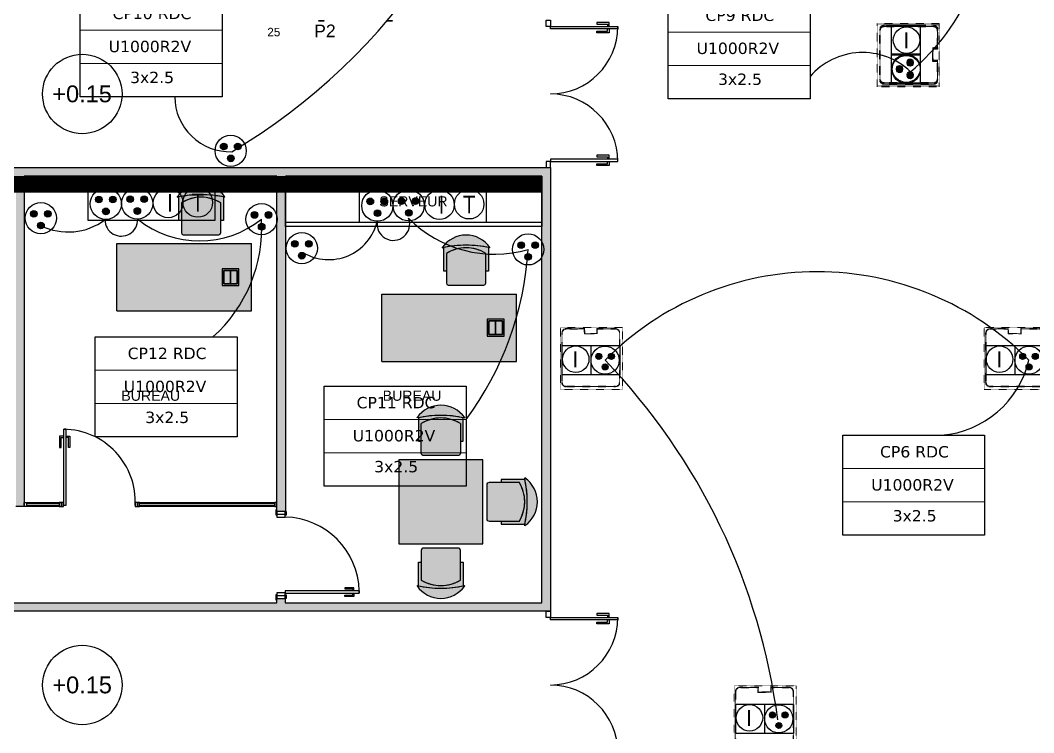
# Model space of a CAD drawing. Header units: millimetres. Extents: x 71819 to 78266, y 23672 to 38445.
# Drawn here: x 75403 to 76607, y 31269 to 32115 of the extents above; entities that cross this region are included whole.
import ezdxf
from ezdxf.enums import TextEntityAlignment as Align

# ---------------------------------------------------------------- set-up
doc = ezdxf.new("R2010")
doc.units = ezdxf.units.MM
doc.linetypes.add('ACAD_ISO03W100', pattern=[30, 12, -18])
doc.linetypes.add('HIDDEN', pattern=[0.375, 0.25, -0.125])
for name, color, linetype in [('Plan Archi', 8, 'Continuous'), ('prise', 1, 'Continuous'), ('Prises CFA', 140, 'Continuous'), ('PRISES DE COURANT', 5, 'Continuous')]:
    doc.layers.add(name, color=color, linetype=linetype)
doc.layers.add('STRUCTURE POUTRES', color=5, linetype='ACAD_ISO03W100', lineweight=20)
doc.styles.add('ARIAL', font='arial.ttf')
doc.styles.get("Standard").update_dxf_attribs({"font": 'arial.ttf'})
doc.styles.add('STYLE_GENERE_1', font='ARIALN.TTF')
doc.styles.add('Verdana', font='verdana.ttf')

# ---------------------------------------------------------------- blocks, each defined once
blk = doc.blocks.new('Boite au sol 4 modules (Voiture)')
at = {"layer": 'prise', "linetype": 'Continuous'}
for points in [[(56.36658644676208, 54.87047302722931, 0.9999999999999999), (127.3343673944473, 54.87047302722931, 0.9999999999999999)], [(205.8849999904633, 54.87047302722931, 0.9999999999999999), (276.8527809381485, 54.87047302722931, 0.9999999999999999)], [(132.1697375774384, -70.82776325941086, 0.9999999999999999), (203.1375185251236, -70.82776325941086, 0.9999999999999999)]]:
    blk.add_hatch(color=5, dxfattribs=at).paths.add_polyline_path(points, flags=0)
at = {"layer": 'prise', "color": 1, "linetype": 'Continuous'}
for p, q in [((-346.063500225544, 178.2658789753914), (-346.0866565108299, -164.6637927889824)), ((340.700255215168, 178.2658789753914), (-346.063500225544, 178.2658789753914)), ((-2.681624054908752, 178.242692232132), (-2.681624114513397, -164.6637927889824)), ((340.700255215168, 178.2658789753914), (340.6770990490913, -164.6637927889824)), ((340.6770990490913, -164.6637927889824), (-346.0866565108299, -164.6637927889824))]:
    blk.add_line(p, q, dxfattribs=at)
at = {"layer": 'prise', "color": 1, "linetype": 'HIDDEN', "lineweight": 5, "ltscale": 0.05, "true_color": 0xf50000}
blk.add_lwpolyline([(-364.3646394014359, 398.8681220412254), (373.0027586221695, 398.8681220412254), (373.0027586221695, -338.4992761015892), (-364.3646394014359, -338.4992761015892)], close=True, dxfattribs=at)
at = {"layer": 'prise', "color": 12, "linetype": 'HIDDEN', "lineweight": 5, "ltscale": 0.05, "true_color": 0xe00000}
for points in [[(-74.87501537799835, 384.217221736908), (-296.2659608125687, 384.217221736908, 0.4142135623732761), (-348.2250611782074, 332.2581214308739), (-348.2250611782074, -255.105617582798, 0.4142135623732761), (-296.2659608125687, -307.0647179484367), (291.0977751016617, -307.0647179484367, 0.4142135623732761), (343.0568754673004, -255.105617582798), (343.0568754673004, 332.2581214308739, 0.4142135623732761), (291.0977751016617, 384.217221736908), (69.70682662725449, 384.217221736908), (69.70682662725449, 327.7399359345436), (-74.87501537799835, 327.7399359345436)], [(-79.39319777488708, 379.6990363001823), (-296.2659608125687, 379.6990363001823, 0.4142135623732933), (-343.7068787813187, 332.2581214308739), (-343.7068787813187, -255.105617582798, 0.4142135623732933), (-296.2659608125687, -302.5465325713158), (291.0977751016617, -302.5465325713158, 0.4142135623732933), (338.5386930704117, -255.105617582798), (338.5386930704117, 332.2581214308739, 0.4142135623732933), (291.0977751016617, 379.6990363001823), (74.22500896453857, 379.6990363001823), (74.22500896453857, 323.2217566370964), (-79.39319777488708, 323.2217566370964)], [(-81.65228897333145, 377.4399481415749), (-296.2659608125687, 377.4399481415749, 0.414213562373095), (-341.4477906823158, 332.2581214308739), (-341.4477906823158, -255.105617582798, 0.414213562373095), (-296.2659608125687, -300.2874413132668), (291.0977751016617, -300.2874413132668, 0.414213562373095), (336.2795988321304, -255.105617582798), (336.2795988321304, 332.2581214308739, 0.414213562373095), (291.0977751016617, 377.4399481415749), (76.48410022258759, 377.4399481415749), (76.48410022258759, 320.9626654982567), (-81.65228897333145, 320.9626654982567)]]:
    blk.add_lwpolyline(points, format="xyb", close=True, dxfattribs=at)
at = {"layer": 'prise', "color": 1, "linetype": 'Continuous'}
blk.add_circle((166.6096836924553, 8.865006446838379), 166.8453626313853, dxfattribs=at)
at = {"layer": 'prise', "color": 5, "linetype": 'Continuous'}
for centre in [(91.8504769206047, 54.87047302722931), (241.3688904643059, 54.87047302722931), (167.653628051281, -70.82776325941086)]:
    blk.add_circle(centre, 35.48389047624033, dxfattribs=at)
blk = doc.blocks.new('PRISE INFORMATIQUE')
at = {"layer": 'Prises CFA', "color": 4}
blk.add_circle((0.140965762486644, 0.06965090645663001), 0.1572342041785689, dxfattribs=at)
blk.add_text('I', height=0.189, dxfattribs=at).set_placement((0.1002689610036782, -0.0269942419034948))
blk = doc.blocks.new('Prise de courant normale')
at = {"layer": 'prise', "linetype": 'Continuous'}
for points in [[(-122.4923302766327, 51.11718510181423, 0.9999999999999999), (-43.63924034800572, 51.11718510181423, 0.9999999999999999)], [(43.63924034800572, 51.11718510181423, 0.9999999999999999), (122.4923302766327, 51.11718510181423, 0.9999999999999999)], [(-38.26660679961788, -88.54752189595274, 0.9999999999999999), (40.58648312900914, -88.54752189595274, 0.9999999999999999)]]:
    blk.add_hatch(color=5, dxfattribs=at).paths.add_polyline_path(points, flags=0)
at = {"layer": 'prise', "color": 1, "linetype": 'Continuous'}
blk.add_circle((0, 0), 185.3837362570948, dxfattribs=at)
at = {"layer": 'prise', "color": 5, "linetype": 'Continuous'}
for centre in [(-83.06578531231924, 51.11718510181423), (83.06578531231924, 51.11718510181423), (1.159938164695632, -88.54752189595274)]:
    blk.add_circle(centre, 39.42654497360036, dxfattribs=at)
blk = doc.blocks.new('ETIQ ECL')
at = {"color": 6, "linetype": 'ByBlock'}
blk.add_lwpolyline([(-28.09237466774357, 19.79999999999927), (28.09237466774357, 19.79999999999927), (28.09237466774357, -19.79999999999927), (-28.09237466774357, -19.79999999999927)], close=True, dxfattribs=at)
at = {"layer": 'STRUCTURE POUTRES', "color": 6, "linetype": 'ByBlock'}
for points in [[(-28.09237466774357, 19.79999999999927), (28.09237466774357, 19.79999999999927), (28.09237466774357, 6.599999999999909), (-28.09237466774357, 6.599999999999909)], [(-28.09237466774357, 6.599999999999909), (28.09237466774357, 6.599999999999909), (28.09237466774357, -6.599999999999454), (-28.09237466774357, -6.599999999999454)], [(-28.09237466774357, -6.599999999999454), (28.09237466774357, -6.599999999999454), (28.09237466774357, -19.79999999999927), (-28.09237466774357, -19.79999999999927)]]:
    blk.add_lwpolyline(points, close=True, dxfattribs=at)
at = {"layer": 'STRUCTURE POUTRES', "color": 6, "linetype": 'ByBlock', "style": 'Verdana'}
for tag, p in [('CIRCUIT', (0.3258196043170756, 10.99343506267905)), ('CABLE', (-0.4895047320387675, -2.077938956542766)), ('SECTION', (0.3739897136692889, -14.32081281852334))]:
    blk.add_attdef(tag, text='', height=4.5, dxfattribs=at).set_placement(p, align=Align.CENTER)
blk = doc.blocks.new('BLOC PRISE + I + T')
at = {"color": 1}
blk.add_lwpolyline([(-76.7453252264313, 19.83732521661022), (73.64106981598161, 19.83732521661022), (73.64106981598161, -20.23158626346685), (-76.7453252264313, -20.23158626346685)], close=True, dxfattribs=at)
at = {"layer": 'prise', "color": 1, "linetype": 'Continuous'}
for centre in [(18.091085552609, 0.72215177869748), (53.3352560871499, 1.379235280853209)]:
    blk.add_circle(centre, 17.54946321939493, dxfattribs=at)
at = {"xscale": 0.1, "yscale": 0.1, "zscale": 0.1}
for p in [(-55.75911469662969, -0.3871071534231305), (-18.5383736257063, 0)]:
    blk.add_blockref('Prise de courant normale', p, dxfattribs=at)
at = {"layer": 'prise', "color": 4, "linetype": 'Continuous', "char_height": 21.08676313003582, "attachment_point": 7, "style": 'STYLE_GENERE_1'}
for s, insert in [('{\\fArial Narrow|b0|i0|c0|p34;I}', (17.06601574364322, -9.77439826869977)), ('{\\fArial Narrow|b0|i0|c0|p34;T}', (45.99222531255509, -9.50878122915583))]:
    blk.add_mtext(s, dxfattribs=dict(at, insert=insert))

msp = doc.modelspace()

# ---------------------------------------------------------------- hatches: boundary and pattern name
at = {"layer": 'Plan Archi'}
h = msp.add_hatch(color=256, dxfattribs=at)
h.dxf.hatch_style = 1
h.paths.add_polyline_path([(75078.21319921051, 31829.37780712424), (75078.21319921051, 31939.80293808477), (76032.69985561425, 31939.80296607489), (76032.6998556142, 31413.12320927406), (75226.78998330253, 31413.12320927406), (75226.78998330253, 31423.12320927406), (75708.01828953427, 31423.12320927406), (75708.01828953427, 31428.29032532457), (75718.01828953427, 31428.29032532457), (75718.01828953427, 31423.12320927406), (76022.69985561418, 31423.12320927406), (76022.69985561422, 31929.80296607489), (75718.14669081426, 31929.80296607489), (75718.14669081426, 31531.77031324347), (75708.01828953427, 31531.77031324347), (75708.01828953427, 31929.80296607489), (75408.14669081426, 31929.80296607489), (75408.14669081426, 31537.40933900249), (75398.14669081426, 31537.40933900249), (75398.14669081426, 31929.80296607489), (75108.27550411112, 31929.80296607489), (75108.27529810266, 31423.12320927406), (75118.2750920942, 31423.12320927406), (75118.2750920942, 31413.12320927406), (75078.2127087903, 31413.12322813468), (75078.21271819108, 31508.54852767426), (75098.27550411112, 31508.54852767426), (75098.27550411112, 31829.37783511437)])
h = msp.add_hatch(color=256, dxfattribs=at)
h.dxf.hatch_style = 1
edge = h.paths.add_edge_path()
edge.add_arc((75617.9675029057, 31778.58599371522), 129.1470968822902, 89.9807959840947, 102.4973434483042, ccw=False)
edge.add_arc((75618.05414261467, 31778.44957139484), 129.2835192172629, 77.5092782508953, 90.01921317479162, ccw=False)
edge.add_line((75646.01577783507, 31904.67308464416), (75646.31577779118, 31905.03308447784))
edge.add_arc((75618.00232165324, 31885.1160045487), 34.61707485301902, 35.1244418655336, 89.9859844774305)
edge.add_arc((75618.00947577196, 31885.16371303327), 34.56936535771104, 89.99782247723603, 144.916600167338)
edge.add_arc((75589.91940619232, 31904.89358864546), 0.2426993287910363, 144.9166001673375, 294.6945263196027)
h = msp.add_hatch(color=256, dxfattribs=at)
h.dxf.hatch_style = 1
edge = h.paths.add_edge_path()
edge.add_line((75644.48577847843, 31905.00308447098), (75644.48577849567, 31876.93809617066))
edge.add_line((75644.48577849567, 31876.93809617066), (75641.41077980772, 31876.93809620916))
edge.add_line((75641.41077980772, 31876.93809620916), (75641.41077983554, 31898.02808739998))
edge.add_arc((75618.01078956119, 31860.24999498414), 44.4380896463861, 58.22566300077884, 121.7743369603142)
edge.add_line((75594.61079931248, 31898.02808741587), (75594.61079926137, 31876.93809622214))
edge.add_line((75594.61079926137, 31876.93809622214), (75591.55080054794, 31876.93809621116))
edge.add_line((75591.55080054794, 31876.93809621116), (75591.55080056562, 31905.00248975351))
edge.add_arc((75618.0197154759, 31778.08060991275), 129.6524856639419, 78.22137953616561, 101.77990788484061, ccw=False)
h = msp.add_hatch(color=256, dxfattribs=at)
h.dxf.hatch_style = 1
edge = h.paths.add_edge_path()
edge.add_arc((75618.0266727743, 31860.19418910007), 44.49389836539882, 90.02045314779735, 121.7538837941314)
edge.add_line((75594.61079931248, 31898.02808741587), (75594.61079929327, 31862.83810206004))
edge.add_line((75594.61079929327, 31862.83810206004), (75595.31579899165, 31860.93310287454))
edge.add_line((75595.31579899165, 31860.93310287454), (75596.81579836423, 31860.13810319443))
edge.add_line((75596.81579836423, 31860.13810319443), (75639.22078070708, 31860.13810319986))
edge.add_line((75639.22078070708, 31860.13810319986), (75640.72078006837, 31860.93310284731))
edge.add_line((75640.72078006837, 31860.93310284731), (75641.41077980469, 31862.83810204997))
edge.add_line((75641.41077980469, 31862.83810204997), (75641.41077983554, 31898.02808739998))
edge.add_arc((75617.99490634719, 31860.19418909717), 44.49389836831288, 58.24611616802966, 89.97954681436373)
h = msp.add_hatch(color=256, dxfattribs=at)
h.dxf.hatch_style = 1
edge = h.paths.add_edge_path()
edge.add_arc((75932.64906898564, 31718.58599371525), 129.1470968822902, 89.9807959840947, 102.4973434483042, ccw=False)
edge.add_arc((75932.73570869461, 31718.44957139487), 129.2835192172629, 77.5092782508953, 90.01921317479162, ccw=False)
edge.add_line((75960.69734391502, 31844.67308464419), (75960.99734387113, 31845.03308447787))
edge.add_arc((75932.68388773319, 31825.11600454873), 34.61707485301902, 35.1244418655336, 89.9859844774305)
edge.add_arc((75932.69104185191, 31825.1637130333), 34.56936535771104, 89.99782247723603, 144.916600167338)
edge.add_arc((75904.60097227227, 31844.89358864549), 0.2426993287910363, 144.9166001673375, 294.6945263196027)
h = msp.add_hatch(color=256, dxfattribs=at)
h.dxf.hatch_style = 1
h.paths.add_polyline_path([(75518.01828954172, 31769.80296604323), (75518.01828952682, 31849.80296604323), (75678.01828953427, 31849.80296607303), (75678.01828954917, 31769.80296607303)])
h = msp.add_hatch(color=256, dxfattribs=at)
h.dxf.hatch_style = 1
edge = h.paths.add_edge_path()
edge.add_line((75959.16734455837, 31845.00308447101), (75959.16734457562, 31816.93809617069))
edge.add_line((75959.16734457562, 31816.93809617069), (75956.09234588766, 31816.93809620919))
edge.add_line((75956.09234588766, 31816.93809620919), (75956.09234591549, 31838.02808740001))
edge.add_arc((75932.69235564113, 31800.24999498417), 44.4380896463861, 58.22566300077884, 121.7743369603142)
edge.add_line((75909.29236539242, 31838.0280874159), (75909.29236534132, 31816.93809622217))
edge.add_line((75909.29236534132, 31816.93809622217), (75906.23236662788, 31816.93809621119))
edge.add_line((75906.23236662788, 31816.93809621119), (75906.23236664556, 31845.00248975354))
edge.add_arc((75932.70128155584, 31718.08060991278), 129.6524856639419, 78.22137953616561, 101.77990788484061, ccw=False)
h = msp.add_hatch(color=256, dxfattribs=at)
h.dxf.hatch_style = 1
edge = h.paths.add_edge_path()
edge.add_arc((75932.70823885425, 31800.1941891001), 44.49389836539882, 90.02045314779735, 121.7538837941314)
edge.add_line((75909.29236539242, 31838.0280874159), (75909.29236537321, 31802.83810206007))
edge.add_line((75909.29236537321, 31802.83810206007), (75909.9973650716, 31800.93310287457))
edge.add_line((75909.9973650716, 31800.93310287457), (75911.49736444418, 31800.13810319446))
edge.add_line((75911.49736444418, 31800.13810319446), (75953.90234678703, 31800.13810319989))
edge.add_line((75953.90234678703, 31800.13810319989), (75955.40234614832, 31800.93310284734))
edge.add_line((75955.40234614832, 31800.93310284734), (75956.09234588464, 31802.83810205))
edge.add_line((75956.09234588464, 31802.83810205), (75956.09234591549, 31838.02808740001))
edge.add_arc((75932.67647242713, 31800.1941890972), 44.49389836831288, 58.24611616802966, 89.97954681436373)
h = msp.add_hatch(color=256, dxfattribs=at)
h.dxf.hatch_style = 1
h.paths.add_polyline_path([(75643.01828953053, 31799.80296604326), (75663.01828953053, 31799.80296604326), (75663.01828953053, 31819.80296604326), (75643.01828953053, 31819.80296604326)])
h = msp.add_hatch(color=256, dxfattribs=at)
h.dxf.hatch_style = 1
h.paths.add_polyline_path([(75832.69985562167, 31709.80296604326), (75832.69985560677, 31789.80296604326), (75992.69985561422, 31789.80296607306), (75992.69985562912, 31709.80296607306)])
h = msp.add_hatch(color=256, dxfattribs=at)
h.dxf.hatch_style = 1
h.paths.add_polyline_path([(75957.69985561048, 31739.80296604329), (75977.69985561048, 31739.80296604329), (75977.69985561048, 31759.80296604329), (75957.69985561048, 31759.80296604329)])
h = msp.add_hatch(color=256, dxfattribs=at)
h.dxf.hatch_style = 1
edge = h.paths.add_edge_path()
edge.add_arc((75902.75064224414, 31516.57109979214), 129.1470968822902, 77.50265655169585, 90.01920401590532)
edge.add_arc((75902.66400253517, 31516.43467747176), 129.2835192172629, 89.98078682520845, 102.4907217491047)
edge.add_line((75874.70236731476, 31642.65819072107), (75874.40236735865, 31643.01819055475))
edge.add_arc((75902.71582349659, 31623.10111062562), 34.61707485301903, 90.01401552256948, 144.8755581344664, ccw=False)
edge.add_arc((75902.70866937787, 31623.14881911019), 34.56936535771104, 35.083399832661996, 90.00217752276387, ccw=False)
edge.add_arc((75930.79873895751, 31642.87869472237), 0.2426993287910363, -114.6945263196028, 35.08339983266251, ccw=False)
h = msp.add_hatch(color=256, dxfattribs=at)
h.dxf.hatch_style = 1
edge = h.paths.add_edge_path()
edge.add_line((75876.23236667141, 31642.9881905479), (75876.23236665416, 31614.92320224758))
edge.add_line((75876.23236665416, 31614.92320224758), (75879.30736534212, 31614.92320228608))
edge.add_line((75879.30736534212, 31614.92320228608), (75879.3073653143, 31636.0131934769))
edge.add_arc((75902.70735558865, 31598.23510106105), 44.43808964638612, 58.2256630396858, 121.7743369992211, ccw=False)
edge.add_line((75926.10734583736, 31636.01319349279), (75926.10734588846, 31614.92320229906))
edge.add_line((75926.10734588846, 31614.92320229906), (75929.1673446019, 31614.92320228808))
edge.add_line((75929.1673446019, 31614.92320228808), (75929.16734458422, 31642.98759583043))
edge.add_arc((75902.69842967394, 31516.06571598967), 129.6524856639419, 78.22009211515942, 101.7786204638345)
h = msp.add_hatch(color=256, dxfattribs=at)
h.dxf.hatch_style = 1
edge = h.paths.add_edge_path()
edge.add_arc((75902.69147237553, 31598.17929517699), 44.49389836539883, 58.246116205868475, 89.97954685220259, ccw=False)
edge.add_line((75926.10734583736, 31636.01319349279), (75926.10734585657, 31600.82320813696))
edge.add_line((75926.10734585657, 31600.82320813696), (75925.40234615818, 31598.91820895145))
edge.add_line((75925.40234615818, 31598.91820895145), (75923.9023467856, 31598.12320927135))
edge.add_line((75923.9023467856, 31598.12320927135), (75881.49736444275, 31598.12320927678))
edge.add_line((75881.49736444275, 31598.12320927678), (75879.99736508146, 31598.91820892422))
edge.add_line((75879.99736508146, 31598.91820892422), (75879.30736534514, 31600.82320812689))
edge.add_line((75879.30736534514, 31600.82320812689), (75879.3073653143, 31636.0131934769))
edge.add_arc((75902.72323880265, 31598.17929517409), 44.49389836831289, 90.02045318563631, 121.75388383197031, ccw=False)
h = msp.add_hatch(color=256, dxfattribs=at)
h.dxf.hatch_style = 1
h.paths.add_polyline_path([(75852.69985561418, 31493.12320927406), (75952.69985561418, 31493.12320927406), (75952.69985561418, 31593.12320927406), (75852.69985561418, 31593.12320927406)])
h = msp.add_hatch(color=256, dxfattribs=at)
h.dxf.hatch_style = 1
edge = h.paths.add_edge_path()
edge.add_arc((75957.7559415171, 31543.13159251271), 44.49389836539883, 328.24611620586853, 359.97954685220265, ccw=False)
edge.add_line((75995.5898398329, 31519.71571905088), (75960.39985447707, 31519.71571903167))
edge.add_line((75960.39985447707, 31519.71571903167), (75958.49485529157, 31520.42071873005))
edge.add_line((75958.49485529157, 31520.42071873006), (75957.69985561147, 31521.92071810264))
edge.add_line((75957.69985561146, 31521.92071810264), (75957.69985561688, 31564.32570044549))
edge.add_line((75957.69985561688, 31564.32570044549), (75958.49485526433, 31565.82569980677))
edge.add_line((75958.49485526433, 31565.82569980677), (75960.399854467, 31566.5156995431))
edge.add_line((75960.399854467, 31566.5156995431), (75995.58983981701, 31566.51569957395))
edge.add_arc((75957.7559415142, 31543.0998260856), 44.49389836831289, 360.02045318563626, 391.7538838319703, ccw=False)
h = msp.add_hatch(color=256, dxfattribs=at)
h.dxf.hatch_style = 1
edge = h.paths.add_edge_path()
edge.add_line((76002.56483688802, 31569.59069821684), (75974.4998485877, 31569.59069823408))
edge.add_line((75974.4998485877, 31569.59069823408), (75974.49984862619, 31566.51569954613))
edge.add_line((75974.49984862619, 31566.51569954613), (75995.58983981701, 31566.51569957395))
edge.add_arc((75957.81174740117, 31543.11570929959), 44.43808964638612, 328.22566303968574, 391.77433699922113, ccw=False)
edge.add_line((75995.5898398329, 31519.71571905088), (75974.49984863917, 31519.71571899978))
edge.add_line((75974.49984863917, 31519.71571899978), (75974.49984862818, 31516.65572028635))
edge.add_line((75974.49984862818, 31516.65572028635), (76002.56424217054, 31516.65572030403))
edge.add_arc((75875.64236232979, 31543.1246352143), 129.6524856639419, 348.2200921151594, 371.7786204638344)
h = msp.add_hatch(color=256, dxfattribs=at)
h.dxf.hatch_style = 1
edge = h.paths.add_edge_path()
edge.add_arc((75876.14774613225, 31543.07242264411), 129.1470968822902, 347.5026565516958, 360.0192040159053)
edge.add_arc((75876.01132381186, 31543.15906235307), 129.2835192172629, 359.9807868252085, 372.4907217491048)
edge.add_line((76002.23483706119, 31571.12069757348), (76002.59483689487, 31571.4206975296))
edge.add_arc((75982.67775696573, 31543.10724139164), 34.61707485301903, 360.0140155225695, 414.87555813446636, ccw=False)
edge.add_arc((75982.7254654503, 31543.11439551037), 34.56936535771104, 305.083399832662, 360.00217752276393, ccw=False)
edge.add_arc((76002.4553410625, 31515.02432593073), 0.2426993287910363, 155.3054736803973, 305.08339983266245, ccw=False)
h = msp.add_hatch(color=256, dxfattribs=at)
h.dxf.hatch_style = 1
edge = h.paths.add_edge_path()
edge.add_arc((75902.69147237553, 31488.06712337114), 44.49389836539883, 270.0204531477974, 301.7538837941315)
edge.add_line((75926.10734583736, 31450.23322505534), (75926.10734585657, 31485.42321041117))
edge.add_line((75926.10734585657, 31485.42321041117), (75925.40234615818, 31487.32820959668))
edge.add_line((75925.40234615818, 31487.32820959668), (75923.9023467856, 31488.12320927678))
edge.add_line((75923.9023467856, 31488.12320927678), (75881.49736444275, 31488.12320927135))
edge.add_line((75881.49736444275, 31488.12320927135), (75879.99736508146, 31487.32820962391))
edge.add_line((75879.99736508146, 31487.32820962391), (75879.30736534514, 31485.42321042124))
edge.add_line((75879.30736534514, 31485.42321042124), (75879.3073653143, 31450.23322507123))
edge.add_arc((75902.72323880265, 31488.06712337404), 44.49389836831289, 238.2461161680297, 269.9795468143637)
h = msp.add_hatch(color=256, dxfattribs=at)
h.dxf.hatch_style = 1
edge = h.paths.add_edge_path()
edge.add_line((75876.23236667141, 31443.25822800023), (75876.23236665416, 31471.32321630055))
edge.add_line((75876.23236665416, 31471.32321630055), (75879.30736534212, 31471.32321626205))
edge.add_line((75879.30736534212, 31471.32321626205), (75879.3073653143, 31450.23322507123))
edge.add_arc((75902.70735558865, 31488.01131748707), 44.43808964638612, 238.2256630007789, 301.7743369603142)
edge.add_line((75926.10734583736, 31450.23322505534), (75926.10734588846, 31471.32321624907))
edge.add_line((75926.10734588846, 31471.32321624907), (75929.1673446019, 31471.32321626005))
edge.add_line((75929.1673446019, 31471.32321626005), (75929.16734458422, 31443.2588227177))
edge.add_arc((75902.69842967394, 31570.18070255846), 129.6524856639419, 258.2213795361656, 281.7799078848406, ccw=False)
h = msp.add_hatch(color=256, dxfattribs=at)
h.dxf.hatch_style = 1
edge = h.paths.add_edge_path()
edge.add_arc((75902.75064224414, 31569.67531875599), 129.1470968822902, 269.9807959840947, 282.49734344830415, ccw=False)
edge.add_arc((75902.66400253517, 31569.81174107637), 129.2835192172629, 257.5092782508953, 270.01921317479156, ccw=False)
edge.add_line((75874.70236731476, 31443.58822782705), (75874.40236735865, 31443.22822799338))
edge.add_arc((75902.71582349659, 31463.14530792251), 34.61707485301903, 215.1244418655336, 269.9859844774305)
edge.add_arc((75902.70866937787, 31463.09759943794), 34.56936535771104, 269.9978224772361, 324.916600167338)
edge.add_arc((75930.79873895751, 31443.36772382576), 0.2426993287910363, 324.9166001673375, 474.6945263196028)

# ---------------------------------------------------------------- linework, layer by layer
for p, q in [((75757.6771357662, 32113.72768902766), (75757.6771357662, 32114.6216905841)), ((75757.6771357662, 32114.6216905841), (75763.79148305493, 32114.6216905841)), ((75763.79148305493, 32113.72768902766), (75757.6771357662, 32113.72768902766)), ((75763.79148305493, 32114.6216905841), (75763.79148305493, 32113.72768902766)), ((75838.62190711804, 32113.72768902766), (75838.62190711804, 32114.6216905841)), ((75838.62190711804, 32114.6216905841), (75844.73625440677, 32114.6216905841)), ((75844.73625440677, 32113.72768902766), (75838.62190711804, 32113.72768902766)), ((75844.73625440677, 32114.6216905841), (75844.73625440677, 32113.72768902766)), ((76027.69985561425, 32107.2868284749), (76027.69985561425, 32114.7706908749)), ((76027.69985561425, 32114.7706908749), (76032.69985561425, 32114.7706908749)), ((76032.69985561425, 32107.2868284749), (76027.69985561425, 32107.2868284749)), ((76032.69985561425, 32114.7706908749), (76032.69985561425, 32107.2868284749)), ((76032.69985561425, 32104.7868284749), (76032.69985561425, 32107.2868284749)), ((76032.69985561425, 32107.2868284749), (76112.69985561425, 32107.2868284749)), ((76112.69985561425, 32104.7868284749), (76032.69985561425, 32104.7868284749)), ((76102.69985561425, 32112.2868284749), (76087.69985561425, 32112.2868284749)), ((76087.69985561425, 32112.2868284749), (76087.69985561425, 32110.2868284749)), ((76087.69985561425, 32110.2868284749), (76100.69985561425, 32110.2868284749)), ((76100.69985561425, 32110.2868284749), (76100.69985561425, 32107.2868284749)), ((76100.69985561425, 32101.7868284749), (76100.69985561425, 32104.7868284749)), ((76102.69985561425, 32107.2868284749), (76102.69985561425, 32112.2868284749)), ((76102.69985561425, 32104.7868284749), (76102.69985561425, 32099.7868284749)), ((76112.69985561425, 32107.2868284749), (76112.69985561425, 32104.7868284749)), ((76087.69985561425, 32099.7868284749), (76087.69985561425, 32101.7868284749)), ((76087.69985561425, 32101.7868284749), (76100.69985561425, 32101.7868284749)), ((76102.69985561425, 32099.7868284749), (76087.69985561425, 32099.7868284749)), ((76032.69985561425, 31947.2868284749), (76027.69985561425, 31947.2868284749)), ((76027.69985561425, 31947.2868284749), (76027.69985561425, 31939.80296607489)), ((76112.69985561425, 31949.7868284749), (76032.69985561425, 31949.7868284749)), ((76032.69985561425, 31949.7868284749), (76032.69985561425, 31947.2868284749)), ((76032.69985561425, 31947.2868284749), (76112.69985561425, 31947.2868284749)), ((76032.69985561425, 31939.80296607489), (76032.69985561425, 31947.2868284749)), ((76102.69985561425, 31954.7868284749), (76087.69985561425, 31954.7868284749)), ((76087.69985561425, 31954.7868284749), (76087.69985561425, 31952.7868284749)), ((76087.69985561425, 31952.7868284749), (76100.69985561425, 31952.7868284749)), ((76100.69985561425, 31952.7868284749), (76100.69985561425, 31949.7868284749)), ((76100.69985561425, 31944.2868284749), (76100.69985561425, 31947.2868284749)), ((76102.69985561425, 31949.7868284749), (76102.69985561425, 31954.7868284749)), ((76102.69985561425, 31947.2868284749), (76102.69985561425, 31942.2868284749)), ((76112.69985561425, 31947.2868284749), (76112.69985561425, 31949.7868284749)), ((75078.21319921051, 31939.80293808477), (76032.69985561425, 31939.80296607489)), ((76027.69985561425, 31939.80296607489), (76032.69985561425, 31939.80296607489)), ((76032.69985561425, 31939.80296607489), (76032.6998556142, 31413.12320927406)), ((76087.69985561425, 31942.2868284749), (76087.69985561425, 31944.2868284749)), ((76087.69985561425, 31944.2868284749), (76100.69985561425, 31944.2868284749)), ((76102.69985561425, 31942.2868284749), (76087.69985561425, 31942.2868284749)), ((75708.01828953427, 31929.80296607489), (75408.14669081426, 31929.80296607489)), ((75408.14669081426, 31929.80296607489), (75408.14669081426, 31537.40933900249)), ((75708.01828953427, 31531.77031324347), (75708.01828953427, 31929.80296607489)), ((76022.69985561422, 31929.80296607489), (75718.14669081426, 31929.80296607489)), ((75718.14669081426, 31929.80296607489), (75718.14669081426, 31531.77031324347)), ((75718.14669081426, 31929.80296607489), (76022.69985561422, 31929.80296607489)), ((75718.14669081426, 31869.80296607492), (75718.14669081426, 31929.80296607489)), ((76022.69985561418, 31423.12320927406), (76022.69985561422, 31929.80296607489)), ((76022.69985561422, 31929.80296607489), (76022.69985561422, 31869.80296607492)), ((76022.69985561422, 31874.80296607492), (75718.14669081426, 31874.80296607492)), ((76022.69985561422, 31869.80296607492), (75718.14669081426, 31869.80296607492)), ((76022.69985561422, 31869.80296607492), (75718.14669081426, 31869.80296607492)), ((75518.01828952682, 31849.80296604323), (75678.01828953427, 31849.80296607303)), ((75663.01828953053, 31819.80296604326), (75643.01828953053, 31819.80296604326)), ((75643.01828953053, 31819.80296604326), (75643.01828953053, 31799.80296604326)), ((75645.01828953053, 31801.80296604326), (75645.01828953053, 31817.80296604326)), ((75645.01828953053, 31817.80296604326), (75653.01828953053, 31817.80296604326)), ((75661.01828953053, 31817.80296604326), (75645.01828953053, 31817.80296604326)), ((75645.01828953053, 31817.80296604326), (75645.01828953053, 31801.80296604326)), ((75653.01828953053, 31817.80296604326), (75653.01828953053, 31801.80296604326)), ((75653.01828953053, 31817.80296604326), (75661.01828953053, 31817.80296604326)), ((75653.01828953053, 31801.80296604326), (75653.01828953053, 31817.80296604326)), ((75661.01828953053, 31817.80296604326), (75661.01828953053, 31801.80296604326)), ((75661.01828953053, 31801.80296604326), (75661.01828953053, 31817.80296604326)), ((75663.01828953053, 31799.80296604326), (75663.01828953053, 31819.80296604326)), ((75643.01828953053, 31799.80296604326), (75663.01828953053, 31799.80296604326)), ((75653.01828953053, 31801.80296604326), (75645.01828953053, 31801.80296604326)), ((75645.01828953053, 31801.80296604326), (75661.01828953053, 31801.80296604326)), ((75661.01828953053, 31801.80296604326), (75653.01828953053, 31801.80296604326)), ((75832.69985560677, 31789.80296604326), (75992.69985561422, 31789.80296607306)), ((75518.01828954172, 31769.80296604323), (75678.01828954917, 31769.80296607303)), ((75977.69985561048, 31759.80296604329), (75957.69985561048, 31759.80296604329)), ((75957.69985561048, 31759.80296604329), (75957.69985561048, 31739.80296604329)), ((75959.69985561048, 31741.80296604329), (75959.69985561048, 31757.80296604329)), ((75959.69985561048, 31757.80296604329), (75967.69985561048, 31757.80296604329)), ((75975.69985561048, 31757.80296604329), (75959.69985561048, 31757.80296604329)), ((75959.69985561048, 31757.80296604329), (75959.69985561048, 31741.80296604329)), ((75967.69985561048, 31757.80296604329), (75967.69985561048, 31741.80296604329)), ((75967.69985561048, 31757.80296604329), (75975.69985561048, 31757.80296604329)), ((75967.69985561048, 31741.80296604329), (75967.69985561048, 31757.80296604329)), ((75975.69985561048, 31757.80296604329), (75975.69985561048, 31741.80296604329)), ((75975.69985561048, 31741.80296604329), (75975.69985561048, 31757.80296604329)), ((75977.69985561048, 31739.80296604329), (75977.69985561048, 31759.80296604329)), ((75957.69985561048, 31739.80296604329), (75977.69985561048, 31739.80296604329)), ((75967.69985561048, 31741.80296604329), (75959.69985561048, 31741.80296604329)), ((75959.69985561048, 31741.80296604329), (75975.69985561048, 31741.80296604329)), ((75975.69985561048, 31741.80296604329), (75967.69985561048, 31741.80296604329)), ((75832.69985562167, 31709.80296604326), (75992.69985562912, 31709.80296607306)), ((75455.04069756865, 31538.76146589567), (75455.04069756865, 31629.21755222119)), ((75455.04069756865, 31629.21755222119), (75457.33000979866, 31629.21755222119)), ((75457.33000979866, 31629.21755222119), (75455.04069756865, 31629.21755222119)), ((75457.33000979866, 31629.21755222119), (75457.33000979866, 31538.76146589567)), ((75450.11605277844, 31620.86047322843), (75450.11605277845, 31607.5066874257)), ((75454.83918186309, 31620.86047322843), (75450.11605277844, 31620.86047322843)), ((75451.82441861133, 31607.5066874257), (75451.82441861133, 31619.45481157313)), ((75451.82441861133, 31619.45481157313), (75454.93967374618, 31619.45481157313)), ((75460.54628875598, 31619.45481157313), (75457.43103362113, 31619.45481157313)), ((75457.53152550422, 31620.86047322843), (75462.25465458888, 31620.86047322843)), ((75460.54628875598, 31607.5066874257), (75460.54628875598, 31619.45481157313)), ((75462.25465458888, 31620.86047322843), (75462.25465458888, 31607.5066874257)), ((75450.11605277845, 31607.5066874257), (75451.82441861133, 31607.5066874257)), ((75462.25465458888, 31607.5066874257), (75460.54628875598, 31607.5066874257)), ((75952.69985561418, 31593.12320927406), (75852.69985561418, 31593.12320927406)), ((75852.69985561418, 31593.12320927406), (75852.69985561418, 31493.12320927406)), ((75952.69985561418, 31493.12320927406), (75952.69985561418, 31593.12320927406)), ((75408.14669081426, 31537.40933900249), (75398.14669081426, 31537.40933900249)), ((75408.14669081425, 31542.16913661445), (75452.21737017592, 31542.16913661445)), ((75408.14669081426, 31537.40933900248), (75408.14669081426, 31542.16913661446)), ((75408.14669081426, 31542.16913661446), (75410.67312635202, 31542.16913661446)), ((75452.21737017592, 31537.40933900248), (75408.14669081426, 31537.40933900248)), ((75410.67312635202, 31537.40933900248), (75408.14669081426, 31537.40933900248)), ((75410.67312635202, 31542.16913661446), (75410.67312635202, 31537.40933900248)), ((75449.69093463816, 31540.68169969531), (75410.67312635202, 31540.68169969531)), ((75410.67312635202, 31540.68169969531), (75410.67312635202, 31538.89677592163)), ((75410.67312635202, 31538.89677592163), (75449.69093463816, 31538.89677592163)), ((75452.21737017592, 31542.16913661446), (75449.69093463816, 31542.16913661446)), ((75449.69093463816, 31542.16913661446), (75449.69093463816, 31537.40933900248)), ((75449.69093463816, 31537.40933900248), (75452.21737017592, 31537.40933900248)), ((75452.21737017592, 31537.40933900248), (75452.21737017592, 31542.16913661446)), ((75454.74380571368, 31542.16913661446), (75452.21737017592, 31542.16913661446)), ((75452.21737017592, 31542.16913661446), (75452.21737017592, 31537.40933900248)), ((75452.21737017592, 31537.40933900248), (75454.74380571368, 31537.40933900248)), ((75454.74380571368, 31537.40933900248), (75454.74380571368, 31542.16913661446)), ((75457.33000979866, 31538.76146589568), (75455.04069756865, 31538.76146589568)), ((75542.39181007404, 31542.16913661446), (75539.86537453628, 31542.16913661446)), ((75539.86537453628, 31542.16913661446), (75539.86537453628, 31537.40933900248)), ((75539.86537453628, 31537.40933900248), (75542.39181007404, 31537.40933900248)), ((75542.39181007404, 31542.16913661445), (75705.49185399651, 31542.16913661446)), ((75542.39181007404, 31537.40933900248), (75542.39181007404, 31542.16913661446)), ((75544.9182456118, 31542.16913661446), (75542.39181007404, 31542.16913661446)), ((75542.39181007404, 31542.16913661446), (75542.39181007404, 31537.40933900248)), ((75705.49185399651, 31537.40933900248), (75542.39181007404, 31537.40933900248)), ((75542.39181007404, 31537.40933900248), (75544.9182456118, 31537.40933900248)), ((75544.9182456118, 31537.40933900248), (75544.9182456118, 31542.16913661446)), ((75705.49185399651, 31540.68169969531), (75544.9182456118, 31540.68169969531)), ((75544.9182456118, 31538.89677592163), (75705.49185399651, 31538.89677592163)), ((75708.01828953427, 31542.16913661446), (75705.49185399651, 31542.16913661446)), ((75705.49185399651, 31542.16913661446), (75705.49185399651, 31537.40933900248)), ((75705.49185399651, 31538.89677592163), (75705.49185399651, 31540.68169969531)), ((75705.49185399651, 31537.40933900248), (75708.01828953427, 31537.40933900248)), ((75708.01828953427, 31537.40933900248), (75708.01828953427, 31542.16913661446)), ((75707.86928924342, 31533.70900891702), (75706.97528768699, 31533.70900891702)), ((75706.97528768699, 31533.70900891702), (75706.97528768699, 31527.5946616283)), ((75706.97528768699, 31527.5946616283), (75707.86928924342, 31527.5946616283)), ((75707.86928924342, 31527.5946616283), (75707.86928924342, 31533.70900891702)), ((75718.01828953427, 31531.77031324347), (75708.01828953427, 31531.77031324347)), ((75708.01828953427, 31531.77031324347), (75708.01828953427, 31528.63857471078)), ((75718.14669081426, 31531.77031324347), (75708.01828953427, 31531.77031324347)), ((75708.01828953427, 31528.63857471078), (75718.01828953427, 31528.63857471078)), ((75718.01828953427, 31528.19118323655), (75708.01828953427, 31528.19118323655)), ((75708.01828953427, 31528.19118323655), (75708.01828953427, 31525.05944470386)), ((75718.01828953427, 31528.63857471078), (75718.01828953427, 31531.77031324347)), ((75718.01828953427, 31531.62118310944), (75719.21029167241, 31531.62118310944)), ((75718.01828953427, 31527.44553113689), (75718.01828953427, 31531.62118310944)), ((75718.01828953427, 31525.05944470386), (75718.01828953427, 31528.19118323655)), ((75719.21029167241, 31527.44553113689), (75718.01828953427, 31527.44553113689)), ((75719.21029167241, 31531.62118310944), (75719.21029167241, 31527.44553113689)), ((75708.01828953427, 31525.05944470386), (75718.01828953427, 31525.05944470386)), ((75852.69985561418, 31493.12320927406), (75952.69985561418, 31493.12320927406)), ((75799.27458740733, 31441.12482603077), (75788.81037635547, 31441.12482603077)), ((75788.81037635547, 31441.12482603077), (75788.81037635547, 31439.78612696123)), ((75799.27458740733, 31437.42371682495), (75799.27458740733, 31441.12482603077)), ((75707.86928924342, 31432.76423756517), (75706.97528768699, 31432.76423756517)), ((75706.97528768699, 31432.76423756517), (75706.97528768699, 31426.64989027645)), ((75707.86928924342, 31426.64989027645), (75707.86928924342, 31432.76423756517)), ((75718.01828953427, 31435.00119386418), (75708.01828953427, 31435.00119386418)), ((75708.01828953427, 31435.00119386418), (75708.01828953427, 31431.86945533148)), ((75708.01828953427, 31431.86945533148), (75718.01828953427, 31431.86945533148)), ((75718.01828953427, 31431.42206385726), (75708.01828953427, 31431.42206385726)), ((75708.01828953427, 31431.42206385726), (75708.01828953427, 31428.29032532457)), ((75805.82330996807, 31437.26580633393), (75718.01828953427, 31437.26580633393)), ((75718.01828953427, 31437.26580633393), (75718.01828953427, 31434.68825582511)), ((75718.01828953427, 31431.86945533148), (75718.01828953427, 31435.00119386418)), ((75718.01828953427, 31428.29032532457), (75718.01828953427, 31435.00119386418)), ((75718.01828953427, 31434.68825582511), (75805.82330996807, 31434.68825582511)), ((75718.01828953427, 31432.61510743115), (75719.21029167241, 31432.61510743115)), ((75718.01828953427, 31428.4394554586), (75718.01828953427, 31432.61510743115)), ((75719.21029167241, 31432.61510743115), (75719.21029167241, 31428.4394554586)), ((75788.81037635547, 31439.78612696123), (75798.17309151353, 31439.78612696123)), ((75788.81037635547, 31432.16793519781), (75798.17309151353, 31432.16793519781)), ((75788.81037635547, 31430.82923612826), (75788.81037635547, 31432.16793519781)), ((75799.27458740733, 31430.82923612826), (75788.81037635547, 31430.82923612826)), ((75798.17309151353, 31439.78612696123), (75798.17309151353, 31437.34496999696)), ((75798.17309151353, 31432.16793519781), (75798.17309151353, 31434.60909216207)), ((75799.27458740733, 31434.53034533409), (75799.27458740733, 31430.82923612826)), ((75805.82330996807, 31434.68825582511), (75805.82330996807, 31437.26580633393)), ((75805.82330996807, 31437.26580633393), (75805.82330996807, 31434.68825582511)), ((75226.78998330253, 31423.12320927406), (75708.01828953427, 31423.12320927406)), ((75706.97528768699, 31426.64989027645), (75707.86928924342, 31426.64989027645)), ((75708.01828953427, 31428.29032532457), (75718.01828953427, 31428.29032532457)), ((75708.01828953427, 31423.12320927406), (75708.01828953427, 31428.29032532457)), ((75708.01828953427, 31428.29032532457), (75718.01828953427, 31428.29032532457)), ((75719.21029167241, 31428.4394554586), (75718.01828953427, 31428.4394554586)), ((75718.01828953427, 31428.29032532457), (75718.01828953427, 31423.12320927406)), ((75718.01828953427, 31423.12320927406), (76022.69985561418, 31423.12320927406)), ((76032.6998556142, 31413.12320927406), (75226.78998330253, 31413.12320927406)), ((76027.6998556142, 31405.63934687394), (76027.6998556142, 31413.12320927394)), ((76027.6998556142, 31413.12320927394), (76032.6998556142, 31413.12320927394)), ((76032.6998556142, 31405.63934687394), (76027.6998556142, 31405.63934687394)), ((76032.6998556142, 31413.12320927394), (76032.6998556142, 31405.63934687394)), ((76032.6998556142, 31403.13934687394), (76032.6998556142, 31405.63934687394)), ((76032.6998556142, 31405.63934687394), (76112.6998556142, 31405.63934687394)), ((76102.6998556142, 31410.63934687394), (76087.6998556142, 31410.63934687394)), ((76087.6998556142, 31410.63934687394), (76087.6998556142, 31408.63934687394)), ((76087.6998556142, 31408.63934687394), (76100.6998556142, 31408.63934687394)), ((76100.6998556142, 31408.63934687394), (76100.6998556142, 31405.63934687394)), ((76102.6998556142, 31405.63934687394), (76102.6998556142, 31410.63934687394)), ((76112.6998556142, 31405.63934687394), (76112.6998556142, 31403.13934687394)), ((76112.6998556142, 31403.13934687394), (76032.6998556142, 31403.13934687394)), ((76087.6998556142, 31398.13934687394), (76087.6998556142, 31400.13934687394)), ((76087.6998556142, 31400.13934687394), (76100.6998556142, 31400.13934687394)), ((76102.6998556142, 31398.13934687394), (76087.6998556142, 31398.13934687394)), ((76100.6998556142, 31400.13934687394), (76100.6998556142, 31403.13934687394)), ((76102.6998556142, 31403.13934687394), (76102.6998556142, 31398.13934687394))]:
    msp.add_line(p, q, dxfattribs=at)
at = {"layer": 'Plan Archi', "lineweight": -3}
for p, q in [((75591.55080054794, 31876.93809621116), (75591.55080056562, 31905.00248975351)), ((75644.48577847843, 31905.00308447098), (75644.48577849567, 31876.93809617066)), ((75646.01577783507, 31904.67308464416), (75646.3157777912, 31905.03308447784)), ((75594.61079931248, 31898.02808741587), (75594.61079929327, 31862.83810206004)), ((75594.61079931248, 31898.02808741587), (75594.61079926137, 31876.93809622214)), ((75641.41077980469, 31862.83810204997), (75641.41077983554, 31898.02808739998)), ((75641.41077980772, 31876.93809620916), (75641.41077983554, 31898.02808739998)), ((75594.61079926137, 31876.93809622214), (75591.55080054794, 31876.93809621116)), ((75644.48577849567, 31876.93809617066), (75641.41077980772, 31876.93809620916)), ((75594.61079929327, 31862.83810206004), (75595.31579899165, 31860.93310287454)), ((75640.72078006837, 31860.93310284731), (75641.41077980469, 31862.83810204997)), ((75595.31579899165, 31860.93310287454), (75596.81579836423, 31860.13810319443)), ((75596.81579836423, 31860.13810319443), (75639.22078070708, 31860.13810319986)), ((75639.22078070708, 31860.13810319986), (75640.72078006837, 31860.93310284731)), ((75906.23236662788, 31816.93809621119), (75906.23236664556, 31845.00248975354)), ((75959.16734455837, 31845.00308447101), (75959.16734457562, 31816.93809617069)), ((75960.69734391502, 31844.67308464419), (75960.99734387115, 31845.03308447787)), ((75909.29236539242, 31838.0280874159), (75909.29236537321, 31802.83810206007)), ((75909.29236539242, 31838.0280874159), (75909.29236534132, 31816.93809622217)), ((75956.09234588464, 31802.83810205), (75956.09234591549, 31838.02808740001)), ((75956.09234588766, 31816.93809620919), (75956.09234591549, 31838.02808740001)), ((75909.29236534132, 31816.93809622217), (75906.23236662788, 31816.93809621119)), ((75959.16734457562, 31816.93809617069), (75956.09234588766, 31816.93809620919)), ((75909.29236537321, 31802.83810206007), (75909.9973650716, 31800.93310287457)), ((75955.40234614832, 31800.93310284734), (75956.09234588464, 31802.83810205)), ((75909.9973650716, 31800.93310287457), (75911.49736444418, 31800.13810319446)), ((75911.49736444418, 31800.13810319446), (75953.90234678703, 31800.13810319989)), ((75953.90234678703, 31800.13810319989), (75955.40234614832, 31800.93310284734)), ((75874.70236731476, 31642.65819072107), (75874.40236735863, 31643.01819055475)), ((75876.23236667141, 31642.9881905479), (75876.23236665416, 31614.92320224758)), ((75879.30736534514, 31600.82320812689), (75879.3073653143, 31636.0131934769)), ((75879.30736534212, 31614.92320228608), (75879.3073653143, 31636.0131934769)), ((75926.10734583736, 31636.01319349279), (75926.10734585657, 31600.82320813696)), ((75926.10734583736, 31636.01319349279), (75926.10734588846, 31614.92320229906)), ((75929.1673446019, 31614.92320228808), (75929.16734458422, 31642.98759583043)), ((75876.23236665416, 31614.92320224758), (75879.30736534212, 31614.92320228608)), ((75926.10734588846, 31614.92320229906), (75929.1673446019, 31614.92320228808)), ((75879.99736508146, 31598.91820892422), (75879.30736534514, 31600.82320812689)), ((75881.49736444275, 31598.12320927678), (75879.99736508146, 31598.91820892422)), ((75923.9023467856, 31598.12320927135), (75881.49736444275, 31598.12320927678)), ((75925.40234615818, 31598.91820895145), (75923.9023467856, 31598.12320927135)), ((75926.10734585657, 31600.82320813696), (75925.40234615818, 31598.91820895145)), ((75957.69985561688, 31564.32570044549), (75958.49485526433, 31565.82569980677)), ((75957.69985561146, 31521.92071810264), (75957.69985561688, 31564.32570044549)), ((75958.49485526433, 31565.82569980677), (75960.399854467, 31566.5156995431)), ((75960.399854467, 31566.5156995431), (75995.58983981701, 31566.51569957395)), ((76002.56483688802, 31569.59069821684), (75974.4998485877, 31569.59069823408)), ((75974.4998485877, 31569.59069823408), (75974.49984862619, 31566.51569954613)), ((75974.49984862619, 31566.51569954613), (75995.58983981701, 31566.51569957395)), ((76002.23483706119, 31571.12069757348), (76002.59483689487, 31571.4206975296)), ((75958.49485529157, 31520.42071873006), (75957.69985561146, 31521.92071810264)), ((75960.39985447707, 31519.71571903167), (75958.49485529157, 31520.42071873006)), ((75995.5898398329, 31519.71571905088), (75960.39985447707, 31519.71571903167)), ((75995.5898398329, 31519.71571905088), (75974.49984863917, 31519.71571899978)), ((75974.49984863917, 31519.71571899978), (75974.49984862818, 31516.65572028635)), ((75974.49984862818, 31516.65572028635), (76002.56424217054, 31516.65572030403)), ((75879.99736508146, 31487.32820962391), (75879.30736534514, 31485.42321042124)), ((75879.30736534514, 31485.42321042124), (75879.3073653143, 31450.23322507123)), ((75881.49736444275, 31488.12320927135), (75879.99736508146, 31487.32820962391)), ((75923.9023467856, 31488.12320927678), (75881.49736444275, 31488.12320927135)), ((75925.40234615818, 31487.32820959668), (75923.9023467856, 31488.12320927678)), ((75926.10734585657, 31485.42321041117), (75925.40234615818, 31487.32820959668)), ((75926.10734583736, 31450.23322505534), (75926.10734585657, 31485.42321041117)), ((75876.23236667141, 31443.25822800023), (75876.23236665416, 31471.32321630055)), ((75876.23236665416, 31471.32321630055), (75879.30736534212, 31471.32321626205)), ((75879.30736534212, 31471.32321626205), (75879.3073653143, 31450.23322507123)), ((75926.10734583736, 31450.23322505534), (75926.10734588846, 31471.32321624907)), ((75926.10734588846, 31471.32321624907), (75929.1673446019, 31471.32321626005)), ((75929.1673446019, 31471.32321626005), (75929.16734458422, 31443.2588227177)), ((75874.70236731476, 31443.58822782705), (75874.40236735863, 31443.22822799338))]:
    msp.add_line(p, q, dxfattribs=at)
at = {"layer": 'Plan Archi', "linetype": 'Continuous'}
for p, q in [((75718.14669081426, 31869.80296607492), (75718.14669081426, 31874.80296607492)), ((76022.69985561422, 31869.80296607492), (76022.69985561422, 31874.80296607492)), ((75518.01828954172, 31769.80296604323), (75518.01828952682, 31849.80296604323)), ((75678.01828954917, 31769.80296607303), (75678.01828953427, 31849.80296607303)), ((75832.69985562167, 31709.80296604326), (75832.69985560677, 31789.80296604326)), ((75992.69985562912, 31709.80296607306), (75992.69985561422, 31789.80296607306))]:
    msp.add_line(p, q, dxfattribs=at)
at = {"layer": 'Plan Archi'}
for centre in [(75476.96730227272, 32027.28682847493), (75477.01740921527, 31325.63934687394)]:
    msp.add_circle(centre, 47.17257459964506, dxfattribs=at)
for centre, radius, start, end in [((76032.69985561425, 32107.2868284749), 80, 270, 0), ((76032.69985561425, 31947.2868284749), 80, 0, 90), ((75454.17425966408, 31543.52016755861), 85.70176458306781, 356.8169404274243, 89.42073443822927), ((75715.63428521085, 31434.87011013302), 90.22083765375228, 1.521593243590537, 88.48583442368934), ((76032.6998556142, 31405.63934687394), 80, 270, 0), ((76032.6998556142, 31245.63934687394), 80, 0, 90)]:
    msp.add_arc(centre, radius, start, end, dxfattribs=at)
at = {"layer": 'Plan Archi', "lineweight": -3}
for centre, radius, start, end in [((75618.00947577196, 31885.16371303328), 34.56936535770905, 89.99782247723917, 144.9166001673382), ((75618.00232165323, 31885.1160045487), 34.61707485303261, 35.12444186552649, 89.98598447741627), ((75589.91940619232, 31904.89358864546), 0.2426993287831401, 144.9166001659619, 294.6945263195229), ((75617.9675029057, 31778.58599371517), 129.1470968823388, 89.98079598409271, 102.4973434483023), ((75618.0197154759, 31778.08060991275), 129.652485663943, 78.22137953616674, 101.7799078848417), ((75618.02667277431, 31860.19418910006), 44.49389836541125, 90.0204531478018, 121.753883794135), ((75618.01078956119, 31860.24999498414), 44.43808964638097, 58.22566300078449, 121.7743369603221), ((75618.05414261467, 31778.44957139489), 129.2835192172111, 77.50927825089464, 90.01921317479103), ((75617.9949063472, 31860.19418909718), 44.49389836829612, 58.24611616803048, 89.97954681436585), ((75932.69104185193, 31825.16371303331), 34.56936535770905, 89.99782247726327, 144.9166001673521), ((75932.68388773319, 31825.11600454873), 34.61707485302071, 35.12444186554035, 89.98598447744035), ((75904.60097227227, 31844.89358864549), 0.2426993287831401, 144.9166001659619, 294.6945263195229), ((75932.64906898564, 31718.5859937152), 129.1470968823388, 89.98079598409271, 102.4973434483023), ((75932.70128155584, 31718.08060991278), 129.652485663943, 78.22137953616674, 101.7799078848417), ((75932.70823885425, 31800.19418910009), 44.49389836541125, 90.02045314778303, 121.7538837941191), ((75932.69235564113, 31800.24999498417), 44.43808964638097, 58.22566300078449, 121.7743369603221), ((75932.73570869461, 31718.44957139492), 129.2835192172111, 77.50927825089464, 90.01921317479103), ((75932.67647242713, 31800.19418909721), 44.49389836830377, 58.24611616801453, 89.9795468143471), ((75902.71582349659, 31623.10111062562), 34.61707485302071, 90.01401552255966, 144.8755581344597), ((75902.70866937785, 31623.1488191102), 34.56936535770541, 35.08339983264301, 90.00217752273673), ((75902.66400253517, 31516.43467747181), 129.2835192172111, 89.98078682520898, 102.4907217491053), ((75902.69842967394, 31516.06571598967), 129.652485663943, 78.2200921151583, 101.7786204638333), ((75902.75064224414, 31516.57109979208), 129.1470968823424, 77.50265655169804, 90.01920401590729), ((75902.72323880265, 31598.1792951741), 44.49389836830377, 90.0204531856529, 121.7538838319855), ((75902.70735558865, 31598.23510106105), 44.43808964638097, 58.22566303967786, 121.7743369992155), ((75902.69147237553, 31598.17929517698), 44.49389836541125, 58.24611620588093, 89.97954685221696), ((75930.79873895751, 31642.87869472237), 0.2426993287831401, 245.3054736804771, 35.08339983403805), ((75957.7559415142, 31543.0998260856), 44.49389836831114, 0.0204531856388294, 31.75388383197408), ((75957.81174740117, 31543.11570929959), 44.4380896463848, 328.2256630396858, 31.77433699922349), ((75876.01132381186, 31543.15906235307), 129.2835192172657, 359.9807868252074, 12.49072174910328), ((75875.64236232979, 31543.12463521432), 129.6524856639417, 348.2200921151532, 11.77862046382823), ((75982.67775696573, 31543.10724139165), 34.61707485302192, 0.01401552255965296, 54.87555813444632), ((75957.7559415171, 31543.13159251271), 44.49389836540397, 328.246116205872, 359.9795468522029), ((75876.14774613225, 31543.07242264409), 129.1470968822887, 347.502656551701, 0.01920401591054022), ((75982.7254654503, 31543.11439551037), 34.56936535771268, 305.0833998326583, 0.002177522760844566), ((76002.45534106248, 31515.02432593073), 0.2426993287911851, 155.3054736794007, 305.0833998337536), ((75902.71582349659, 31463.14530792251), 34.61707485302071, 215.1244418655404, 269.9859844774404), ((75902.66400253517, 31569.81174107632), 129.2835192172111, 257.5092782508946, 270.019213174791), ((75902.69842967394, 31570.18070255846), 129.652485663943, 258.2213795361668, 281.7799078848417), ((75902.72323880265, 31488.06712337403), 44.49389836830377, 238.2461161680145, 269.9795468143471), ((75902.70735558865, 31488.01131748707), 44.43808964638097, 238.2256630007845, 301.7743369603221), ((75902.69147237553, 31488.06712337115), 44.49389836541125, 270.020453147783, 301.7538837941191), ((75902.75064224414, 31569.67531875605), 129.1470968823424, 269.9807959840927, 282.497343448302), ((75902.70866937785, 31463.09759943793), 34.56936535770541, 269.9978224772633, 324.916600167357), ((75930.79873895751, 31443.36772382576), 0.2426993287831401, 324.9166001659619, 114.6945263195229)]:
    msp.add_arc(centre, radius, start, end, dxfattribs=at)
at = {"layer": 'PRISES DE COURANT', "color": 3, "linetype": 'Continuous', "const_width": 20}
msp.add_lwpolyline([(75098.72192729426, 31919.92201078238), (76022.69985561422, 31919.92201078238)], dxfattribs=at)
at = {"layer": 'PRISES DE COURANT', "color": 6}
for centre, radius, start, end in [((75272.85007697376, 32598.71674454545), 745.1538458341671, 300.7989262071698, 351.192814140581), ((75652.6526307057, 32024.60260714181), 65.97313233984428, 180.7207130110811, 271.5079800601087), ((75460.26293485859, 31935.60080932573), 72.18898957454986, 243.3867098255708, 307.0883922949046), ((75523.32409102964, 31878.03608343002), 19.5278841839977, 180.0613003238553, 1.340231806365137), ((75616.3045955486, 31971.60083499957), 118.5967100899202, 231.7281761885956, 308.3151682246003), ((75516.48933323057, 31868.51450562301), 173.6338135771298, 311.7713318000658, 3.312835983525543), ((75769.56388321746, 31889.90175346282), 59.30018732788084, 239.1379728014473, 346.5767058735937), ((75846.33622992485, 31872.85575778871), 19.37182203619141, 170.2522760345169, 20.63851098812096), ((75966.34222818425, 31980.20130050867), 143.1180699123417, 224.6150437148703, 286.2296382906748), ((75630.19406114318, 31865.51405586745), 376.8339129963532, 323.41622370676, 356.5423007061626), ((76349.29999664525, 31462.23578353488), 353.9830198785369, 44.69406861028541, 135.3059313897146), ((75553.12930375023, 31186.96604367194), 755.8690245245128, 7.388706172146755, 43.91183697229614)]:
    msp.add_arc(centre, radius, start, end, dxfattribs=at)
at = {"layer": 'PRISES DE COURANT', "color": 6, "linetype": 'ByBlock'}
for centre, radius, start, end in [((76288.63190879491, 32258.22171705685), 266.9814942326886, 310.0145490123922, 56.22933388397082), ((76403.41199785388, 31993.93079429169), 82.54470601546164, 46.43852630820656, 139.088239300106), ((76487.83791360448, 31738.02398393014), 116.2363587310951, 274.6678989533212, 346.6572851759355)]:
    msp.add_arc(centre, radius, start, end, dxfattribs=at)

# ---------------------------------------------------------------- block references
at = {"layer": 'PRISES DE COURANT', "color": 6, "linetype": 'ByBlock', "xscale": 3, "yscale": 3, "zscale": 3}
for p, values in [((75558.74065399548, 32083.17276519908), {'SECTION': '3x2.5', 'CABLE': 'U1000R2V', 'CIRCUIT': 'CP10 RDC'}), ((76256.75426627666, 32080.97191814087), {'SECTION': '3x2.5', 'CABLE': 'U1000R2V', 'CIRCUIT': 'CP9 RDC'}), ((75576.6932120278, 31679.61677376104), {'SECTION': '3x2.5', 'CABLE': 'U1000R2V', 'CIRCUIT': 'CP12 RDC'}), ((75848.50939471013, 31621.1219754065), {'SECTION': '3x2.5', 'CABLE': 'U1000R2V', 'CIRCUIT': 'CP11 RDC'}), ((76464.07683174819, 31562.77316516086), {'SECTION': '3x2.5', 'CABLE': 'U1000R2V', 'CIRCUIT': 'CP6 RDC'})]:
    msp.add_blockref('ETIQ ECL', p, dxfattribs=at).add_auto_attribs(values)
at = {"layer": 'PRISES DE COURANT', "xscale": 0.1, "yscale": 0.1, "zscale": 0.1, "rotation": 270}
for p in [(76454.37992800178, 32074.3601707023), (76454.37992800178, 32072.9701707023)]:
    msp.add_blockref('Boite au sol 4 modules (Voiture)', p, dxfattribs=at)
at = {"layer": 'PRISES DE COURANT'}
for name, p, xscale, yscale, zscale in [('PRISE INFORMATIQUE', (76441.50849997823, 32084.22827028979), 100, 100, 100), ('Prise de courant normale', (75653.18184112094, 31959.70074327153), 0.1, 0.1, 0.1), ('Prise de courant normale', (75427.80869338689, 31879.91496999044), 0.1, 0.1, 0.1), ('Prise de courant normale', (75689.83298655733, 31878.54840160947), 0.1, 0.1, 0.1), ('Prise de courant normale', (75737.64107040837, 31844.16246510115), 0.1, 0.1, 0.1), ('Prise de courant normale', (75737.64107040837, 31844.16246510115), 0.1, 0.1, 0.1), ('Prise de courant normale', (76006.3419848218, 31842.78659458399), 0.1, 0.1, 0.1), ('Prise de courant normale', (76006.3419848218, 31842.78659458399), 0.1, 0.1, 0.1), ('Boite au sol 4 modules (Voiture)', (76081.0023093446, 31710.31301528464), 0.1, 0.1, 0.1), ('Boite au sol 4 modules (Voiture)', (76584.2757472074, 31710.31301528464), 0.1, 0.1, 0.1), ('PRISE INFORMATIQUE', (76048.7436412506, 31705.40299975892), 100, 100, 100), ('PRISE INFORMATIQUE', (76552.0170791134, 31705.40299975892), 100, 100, 100), ('Boite au sol 4 modules (Voiture)', (76287.22321007274, 31284.61098624249), 0.1, 0.1, 0.1), ('PRISE INFORMATIQUE', (76254.96454197874, 31279.70097071677), 100, 100, 100)]:
    msp.add_blockref(name, p, dxfattribs=dict(at, xscale=xscale, yscale=yscale, zscale=zscale))
at = {"layer": 'PRISES DE COURANT', "color": 1}
for p in [(75560.76447424307, 31897.16070890129), (75883.00319773392, 31895.06108859882)]:
    msp.add_blockref('BLOC PRISE + I + T', p, dxfattribs=at)

# ---------------------------------------------------------------- texts
at = {"layer": 'Plan Archi'}
msp.add_text('25', height=10, dxfattribs=at).set_placement((75704.37427210492, 32100.77069087495), align=Align.MIDDLE_CENTER)
at = {"layer": 'Plan Archi', "linetype": 'ByBlock', "style": 'ARIAL'}
msp.add_text('P2', height=15, dxfattribs=at).set_placement((75752.18102700564, 32094.66807352466))
at = {"layer": 'Plan Archi', "linetype": 'ByBlock'}
for s, height, p in [('+0.15', 20, (75441.40113583342, 32017.41643284055)), ('SERVEUR', 12, (75829.63064019925, 31893.80296607491)), ('BUREAU', 12, (75523.31993005889, 31663.06540691076)), ('BUREAU', 12, (75833.641736029, 31663.06540691076)), ('+0.15', 20, (75441.45124277598, 31315.76895123956))]:
    msp.add_text(s, height=height, rotation=359.9999999999999, dxfattribs=at).set_placement(p)

doc.saveas('drawing.dxf')
